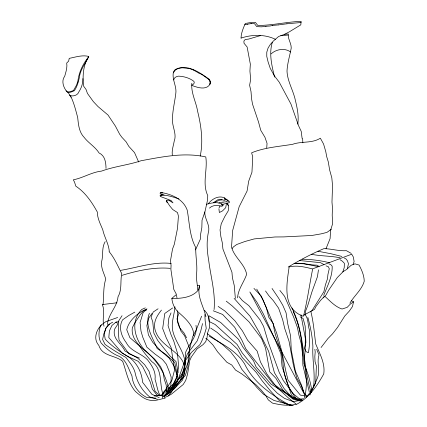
<?xml version="1.0" encoding="UTF-8"?>
<svg xmlns="http://www.w3.org/2000/svg" width="427" height="427" viewBox="0 0 427 427"><rect width="100%" height="100%" fill="white"/><g stroke="black" fill="none" stroke-linecap="round" stroke-linejoin="round"><path stroke-width="0.64" d="M191.814 83.286C190.922 93.118 196.142 101.93 197.642 111.431C201.181 125.826 203.385 141.401 200.21 156.047M197.471 290.013C197.824 284.254 195.63 278.623 196.682 272.842C197.349 264.356 195.539 255.97 195.737 247.543C189.455 235.987 189.561 222.542 187.165 209.972C183.14 199.089 171.905 194.333 161.209 192.513L160.296 192.732L160.066 193.543L164.107 195.144M103.024 304.622C104.023 296.167 103.067 287.238 105.763 279.109C104.092 273.237 100.729 267.969 101.637 261.564C103.462 255.042 101.487 247.671 105.159 241.693M197.536 285.439L199.484 285.674C196.868 296.744 203.674 306.335 205.915 316.733M305.23 314.336L305.385 311.518L307.563 306.068L312.062 291.502L317.453 276.659L318.462 269.853M106.029 168.446C105.901 162.57 105.17 155.759 99.043 152.946C95.146 146.749 88.474 143.077 84.14 137.366C78.995 132.156 78.419 124.46 77.698 117.564C75.686 110.027 73.834 102.379 70.3 95.392M266.731 147.982L267.046 143.323L264.916 137.2L260.753 130.294L258.527 122.01L252.544 104.204L251.556 98.744L251.017 91.597L249.619 85.256L250.67 79.411L249.923 71.09L250.339 64.125L247.132 47.002L244.004 43.223L243.908 41.061L245.157 39.535L248.615 39.081L260.758 35.505M77.735 82.619C78.44 73.743 82.197 65.075 87.69 58.099M241.025 38.024C241.202 32.916 243.262 28.091 245.317 23.485L251.177 22.439L255.453 22.423L257.807 25.487C272.293 25.428 286.592 21.9 301.126 21.35L300.805 24.851L289.122 31.961L284.067 34.528L278.617 36.487L273.445 40.976L270.28 44.499L268.071 48.048L266.784 52.179L266.763 56.375L268.129 62.054L270.264 68.411L274.518 76.001L279.231 82.176L290.942 104.039L298.574 125.703L301.206 131.335L302.113 138.433M313.471 386.958C315.516 373.508 312.089 360.041 312.895 346.548C312.431 336.647 310.45 326.981 307.867 317.437M237.551 297.897C238.069 289.26 243.924 282.295 246.657 274.299C244.724 263.865 234.199 257.406 231.535 247.062L232.63 230.612L239.136 206.775L247.073 191.061L248.679 181.219L251.957 172.209L252.731 156.736L251.599 152.813C264.596 147.459 278.831 146.562 292.57 144.31C301.627 141.043 311.982 143.563 320.357 138.209L323.575 144.032L325.769 151.622L326.74 156.773L328.294 161.886L329.612 169.866L331.822 177.883L332.548 185.665L331.976 202.046L332.452 207.805L332.206 215.171L332.601 223.817L330.535 230.495L330.114 238.544L326.009 248.722M174.974 306.832C174.365 314.555 171.334 321.889 172.54 329.708C174.696 341.792 184.4 351.005 185.163 363.526L180.541 380.163L165.697 394.735M199.484 285.674L198.913 289.282C192.999 297.502 181.267 298.676 171.846 298.393C172.412 304.334 174.99 309.639 179.703 313.391C186.359 319.337 193.842 326.271 193.869 335.868M297.768 124.177C298.985 116.213 297.256 108.074 295.361 100.313C293.264 90.321 287.435 81.381 287.008 71.095C287.376 63.169 289.837 55.713 291.235 47.984C291.321 43.127 287.734 39.033 288.262 33.979L284.494 34.315M162.367 398.044L163.109 394.687C159.036 383.782 163.013 369.125 151.841 361.664C147.246 356.55 142.815 351.261 139.277 345.342C134.751 340.682 131.249 334.341 132.354 327.664L134.921 322.705L140.104 314.955L143.408 310.989L146.68 309.863M347.413 268.487L348.459 263.726L347.429 260.758L346.244 259.13L344.349 258.02M351.453 300.752L353.524 301.798L352.478 306.559L349.355 311.043L344.781 315.996L337.549 327.429L332.468 333.919L327.883 338.6L321.061 347.53M107.46 324.419C108.202 314.053 117.185 306.986 118.017 296.786C122.218 289.549 120.094 281.404 121.759 273.627C117.793 266.144 114.628 258.148 109.093 251.615L109.296 251.471C108.693 243.737 104.375 237.236 102.768 229.779C100.409 223.972 97.388 218.485 97.313 212.022C91.922 202.233 85.267 192.374 75.819 186.167L74.528 182.105L73.316 179.82C83.084 177.92 91.575 172.204 101.562 171.094C114.463 166.365 128.185 165.094 141.177 160.712C162.463 156.826 184.224 152.167 205.787 156.939C207.805 169.61 201.95 183.562 207.762 195.577L207.415 200.626L204.965 211.701L202.035 220.241L201.843 227.602L200.658 234.007L200.316 239.216L195.475 249.907M304.36 397.67C308.518 383.67 305.289 368.859 302.93 354.81C301.841 340.116 299.605 325.048 293.205 311.646M202.537 323.586L200.674 331.283L197.21 340.858L187.458 353.711L177.621 380.937L171.98 386.723L161.15 395.605M272.314 42.422C268.791 53.621 271.871 65.87 274.566 77.084M342.828 271.93L344.21 267.702L344.381 263.331L342.438 261.26L339.993 259.68M353.118 264.532L354.111 261.511L353.321 256.995L351.72 254.214L312.879 268.759M178.812 313.509L177.002 318.91L180.883 331.053L184.635 335.841L189.636 348.261L189.844 357.474L182.489 377.735L175.177 387.39L170.394 392.482L163.941 396.752M309.938 395.034L311.769 390.054C310.258 380.98 307.605 372.082 303.917 363.649L305.15 350.284L305.348 338.462L300.939 314.704M149.418 313.306C144.214 325.294 152.658 337.608 157.147 348.464L165.916 354.49L174.776 362.56L177.899 378.882L174.75 386.205L171.339 392.36L168.179 395.92M77.703 81.963L76.385 85.4L73.503 90.513L69.873 91.805L67.082 91.901C63.5 87.759 61.008 81.002 64.728 76.182C65.923 71.939 67.45 67.487 66.708 63.036L68.63 61.152L69.238 58.355C75.579 57.133 82.304 54.741 88.725 56.449C83.094 64.968 82.411 76.246 83.649 86.19L86.008 89.408L87.46 93.449L93.374 101.637L98.034 106.579L108.02 115.044L115.381 126.066L119.656 134.201L121.796 137.179L126.072 141.78L128.869 146.418L134.532 152.62L138.652 161.977M171.03 312.906L168.841 318.083L168.078 325.673L170.907 334.384L173.805 341.226L177.461 353.124L178.667 366.825L176.271 379.096L172.359 386.947L168.403 392.749L165.329 394.783M201.619 316.215L196.329 329.681L192.593 336.85L188.569 353.839L187.896 366.814L185.339 375.456L175.62 385.549L165.889 394.318M323.693 295.404C327.333 286.074 332.617 276.365 332.163 266.144L330.776 264.58L328.897 263.859M210.175 82.838L209.577 84.071L210.015 84.146L210.612 82.913L210.404 81.306L209.262 79.251C199.639 72.558 187.09 63.239 175.102 69.633L173.506 71.768C171.563 79.251 176.992 86.254 175.78 93.62C174.707 102.4 172.455 110.919 172.444 119.822C172.252 126.851 176.917 134.169 174.248 140.985C173.426 145.66 171.675 150.256 172.311 155.097M172.172 386.275L177.232 375.824L174.216 366.441L169.193 358.136L161.123 351.202L152.807 342.358L148.404 334.901L146.872 325.593L148.89 317.875L152.012 313.503M219.008 207.997L220.097 205.809M165.906 394.708L170.827 385.789L171.174 377.164L169.039 370.924L166.359 364.215L162.452 359.449L154.974 354.031L146.909 347.21L142.757 337.159L141.006 331.144L140.083 322.566L143.114 312.66L146.146 309.815M310.787 392.749L315.323 383.611L315.873 379.464L316.364 365.928L315.062 361.637L314.832 356.62L315.195 351.955L314.864 349.281M311.641 311.118L323.89 291.689L325.422 284.852L327.514 278.714L327.909 274.588L329.276 268.7L328.283 266.656L326.031 265.866M173.298 72.857L175.508 69.772M225.99 199.099L227.207 199.719L227.255 200.781L226.641 201.736L222.958 202.126M122.047 315.702L118.402 321.35L118.322 332.345L119.048 340.127L128.959 353.807L139.496 358.125M88.768 56.77C85.336 63.591 80.148 69.74 79.331 77.682C78.269 82.294 77.1 86.782 74.33 90.732L70.658 92.205L67.994 92.36M161.459 310.087C155.914 317.021 152.161 324.093 156.234 333.06C162.799 347.85 182.591 351.704 185.185 368.682L175.187 384.247L164.251 395.354M304.237 314.87L303.229 316.306C282.007 308.545 286.608 284.441 289.154 266.918C296.941 265.028 305.081 267.035 312.671 268.983C309.527 284.339 307.541 299.925 303.704 315.153L314.518 309.383L315.868 306.602L320.394 300.576L324.616 296.098C330.018 300.918 334.965 306.65 342.038 309.02L347.135 307.376L350.508 303.944L353.524 301.798M349.894 303.207C354.266 295.585 361.845 289.821 364.242 281.212C364.13 275.474 361.76 270.035 359.07 265.05L354.954 263.843L351.117 265.279L346.51 269.576L343.276 271.476L337.277 277.582L328.625 290.253L326.041 294.94L323.223 297.913M210.015 84.146C206.364 90.487 197.413 87.599 192.155 85.496M206.438 204.8L206.94 204.149C211.925 202.804 217.322 201.656 222.189 204.117A1.473 1.062 -12.9 0 1 223.059 205.264A1.473 1.062 -12.9 0 1 221.549 206.257C217.562 205.157 212.513 204.821 209.443 208.125M208.248 203.882C212.107 198.56 219.724 194.547 225.814 198.667L225.114 200.188L224.063 200.327L221.245 199.436L217.957 199.676L213.345 202.718M232.128 248.535L233.521 246.827L236.739 244.495L244.895 241.511L254.23 238.912L275.009 236.98L283.725 236.91L311.769 235.49L321.099 233.868L326.949 232.395L331.293 229.251M305.983 397.34C311.507 391.74 314.8 384.69 317.629 377.447C320.453 370.204 316.455 362.486 319.028 354.981L316.711 349.307M101.37 325.064C96.022 330.333 93.214 339.225 98.818 345.39C102.357 356.588 115.098 355.013 122.65 361.274C126.419 371.549 128.025 382.934 135.482 391.532C139.864 395.087 144.08 399.384 149.914 400.227C155.209 401.449 159.976 398.978 165.121 398.226M109.664 324.13L105.944 328.149L103.83 333.861L102.608 339.46L105.053 344.418C111.773 349.153 118.743 353.519 125.96 357.463C129.37 362.075 133.315 366.537 134.964 372.152C136.848 381.839 142.063 390.78 149.765 396.987L157.408 399.24M171.846 298.393L175.812 294.966M163.37 392.322L173.341 384.215L182.393 375.691L185.681 363.302L185.553 352.446C189.188 343.73 198.112 335.537 195.972 325.379M163.776 396.502L174.141 389.002L182.591 380.009L184.331 374.228L184.694 361.413L191.659 352.19L199.815 344.749L201.661 341.36L204.314 334.763L206.241 328.374L205.152 320.794L204.864 314.427M172.652 307.952L164.779 313.455L162.671 328.56L166.263 337.869L171.147 347.706L174.542 370.086L171.9 380.329L161.86 394.97L154.147 395.989M158.075 308.785L153.261 311.982L151.067 317.047L152.765 321.83L153.859 333.097L157.675 340.362L170.047 356.006L175.999 361.584L178.192 372.595M288.209 267.04C299.706 260.182 311.577 253.835 323.928 248.637C331.485 248.76 338.739 251.204 346.388 250.686L351.314 253.451M218.907 203.049L219.937 202.43L223.091 202.11M296.696 404.268C309.02 397.729 317.208 385.843 323.746 373.924C325.369 363.163 319.604 353.556 315.729 344.002C314.299 333.081 313.525 322.091 310.797 311.368M134.804 312.121L128.842 315.473L122.602 319.823C118.258 327.189 121.38 336.311 126.227 342.598C130.587 351.362 141.006 353.07 147.486 359.79C151.852 365.459 156.117 371.768 155.022 379.293C156.832 384.583 157.232 390.465 160.029 395.365M112.691 322.214L108.212 324.707L105.8 328.443L104.359 333.909L105.181 339.118C111.671 346.019 119.64 351.554 127.758 356.412C136.64 361.877 141.727 372.077 142.602 382.288L151.857 394.265L159.186 397.649M175.321 69.916L178.513 68.341M214.653 202.446L219.43 200.162L222.061 199.911M122.047 275.335C137.446 270.659 153.88 266.918 170.101 268.348M145.319 307.867L141.855 309.41C130.182 321.04 134.361 338.291 144.273 349.617C156.437 359.801 166.044 373.806 168.633 389.728M164.198 397.649L167.464 396.405L171.419 394.137L183.167 384.551L185.724 380.414L187.501 374.356L189.818 360.308L191.499 356.71L197.05 348.918L202.926 344.728L205.739 341.637L207.026 337.511L207.746 332.526L209.71 326.986L209.492 322.241L208.509 316.935L207.036 313.482L204.517 310.28M117.644 317.491L105.859 321.643L100.649 325.433C98.626 331.042 98.034 337.57 101.082 342.918C106.232 348.678 112.285 353.85 119.64 356.508C126.6 360.714 128.644 369.061 131.975 375.963C132.717 385.111 138.545 393.555 146.835 397.489L155.722 398.103M222.408 204.432L229.192 202.66L229.555 201.934L228.723 201.069L227.255 200.781M147 308.886C138.327 312.249 128.714 320.383 126.75 329.756L129.851 337.618L154.681 359.112L160.563 366.606L163.023 371.992L164.246 379.165L166.204 385.042L166.519 391.906M270.254 25.962L272.661 25.369M244.74 24.777L247.377 24.206M301.152 400.147L293.466 401.706L284.457 398.391L277.198 393.096L269.063 384.812L250.5 363.073L242.285 353.012L237.097 344.456L215.133 324.488L209.091 321.478L208.814 315.692L220.743 322.545L238.554 339.374L242.974 347.215L253.569 360.884L256.056 366.804L271.038 384.124L295.959 399.592L303.672 398.733M295.799 404.23C288.108 406.301 280.091 404.833 272.485 403.109L268.273 399.859L265.642 395.429L261.18 390.043L255.757 384.508L241.602 373.753L235.523 370.054L231.76 364.994L226.828 362.229L217.653 351.907L212.902 344.925L207.095 339.017L205.798 338.371M120.713 270.35C137.451 267.574 153.95 261.516 171.142 263.438M247.26 24.227L251.295 23.581M178.326 68.4L182.478 67.754M278.276 24.931L286.965 23.779M261.719 26.826L265.968 26.271M286.875 23.789L301.088 22.508M280.811 35.703L288.23 35.041M272.319 25.428L278.169 24.942M161.849 194.958L160.269 195.07L160.184 196.052L160.867 196.548M265.824 26.282L269.875 26.02M294.048 263.416L303.784 263.79L318.563 266.635M116.971 302.786L102.283 304.568C105.522 311.459 101.679 319.204 104.012 326.233M118.791 321.841L116.208 321.91L111.943 325.459L109.397 330.957L108.8 337.554L122.282 353.172L128.351 356.721L138.161 361.29L142.623 366.526L150.357 382.234L152.359 389.152L157.067 395.21L164.496 396.133M115.866 322.497L116.971 322.465L117.596 324.557L114.687 329.02C111.863 338.67 121.396 343.367 124.919 350.919L137.809 358.189L144.593 364.637L148.954 371.127L155.033 391.132L159.682 395.797M295.27 263.395C302.599 262.68 309.628 265.087 316.925 265.162L319.097 266.432M250.964 23.608L254.439 23.592L256.766 26.618L261.345 26.842M302.225 259.242C311.374 259.328 320.496 260.502 329.372 262.712M161.577 194.979C167.533 195.144 173.33 196.959 178.902 198.95M182.308 67.76L189.668 68.608M299.685 260.529L320.506 262.674L324.002 264.596M317.912 251.236L331.176 253.777L341.851 256.446M340.063 257.769C330.605 255.842 320.821 256.2 311.368 254.278M306.511 396.181L300.341 395.092L288.049 380.137L285.791 371.042L281.703 350.93L276.669 333.113L271.823 320.554L261.313 296.124L253.948 288.401M291.785 405.303L286.939 404.31L279.167 400.446L270.227 390.636L262.013 380.574L256.312 372.477L242.339 357.623L237.519 349.137L230.575 342.598L223.508 338.056L217.129 332.377L210.655 328.064M300.453 401.054L293.365 399.389L288.769 395.802L282.743 389.803L275.938 378.317L269.736 371.794L265.541 348.165L261.564 338.52L248.984 321.814L232.224 305.935L226.257 301.168M293.28 405.65L274.001 400.462L263.592 394.345L256.782 387.358L241.762 369.232L236.686 359.726L230.628 351.832L222.707 344.722L207.437 333.807M302.791 400.206L292.911 397.548L273.077 383.74L245.787 348.747L241.917 340.292L234.674 327.231L222.59 314.421L213.19 310.771M302.289 400.814L296.455 398.983L291.481 395.172L282.05 366.526L280.945 353.903L275.127 339.721L263.4 314.053L256.958 302.289L249.832 291.929L304.595 394.649L301.579 385.266L295.393 371.132L291.273 350.209L290.627 336.049L287.681 323.511L286.085 312.852L282.781 305.252L278.548 298.089L272.042 288.465M300.218 400.542L292.564 398.135L284.168 388.645L274.417 372.696L268.636 351.288L259.28 332.414L250.051 316.242L234.092 298.35M189.551 68.582L193.404 69.996M169.919 200.791L168.174 200.146L166.343 200.583L166.252 201.469L167.501 202.761M160.92 196.698L171.062 200.525L173.015 202.868L169.759 200.85M198.603 72.948L201.944 74.522M300.085 316.834L303.117 318.494L305.15 326.105L305.903 342.465L304.483 348.357L306.111 351.672L308.374 352.734C309.831 345.267 309.853 337.618 309.394 330.05C307.632 324.835 308.732 318.9 304.99 314.443M193.34 69.964L198.576 72.932M302.428 400.371L298.852 398.279L293.482 393.94L283.266 380.494L279.199 372.333L271.599 351.442L268.402 342.625L263.598 326.415L259.974 319.823L248.829 305.647L242.317 300.528L238.965 296.503M289.938 405.276C272.031 395.242 253.755 383.062 244.634 363.959C236.339 350.695 222.067 343.975 209.177 336.14M208.926 79.529L201.875 74.479M218.16 306.426L224.858 310.979L234.909 320.794L242.381 330.834L247.612 340.202L257.187 351.17L260.417 361.882L266.88 373.956L276.552 387.086L288.497 398.012L296.546 404.406M66.132 90.823L68.448 92.963L71.015 97.244M306.88 396.133L303.928 392.835L301.227 385.581L296.824 378.167L293.44 365.298L289.015 341.157L284.74 328.518L282.717 319.935L278.644 308.246L273.339 300.672L268.839 295.676L265.509 290.952M298.756 400.852C288.673 390.988 283.763 377.004 283 363.142C282.589 349.435 274.305 337.501 273.451 323.874L268.711 317.16L266.448 307.947L262.963 299.866L256.723 289.122M279.888 290.419L284.59 296.322L293.664 317.133L297.47 327.658L298.916 335.078L301.136 343.207L302.492 353.353L302.882 365.256L309.26 391.746M167.624 202.606L169.615 205.761L172.743 209.54L177.525 212.598L178.422 216.131L177.504 228.36L174.328 244.265L172.54 248.968L170.49 260.651L171.078 265.461L170.885 269.33L173.81 289.442L176.234 294.016L176.992 297.875M208.824 79.422L209.967 81.477M186.567 337.757L183.914 332.83L179.457 327.552L177.52 322.102L177.584 310.84M291.887 307.947C305.108 333.749 302.497 363.959 310.717 391.281M209.94 81.386L210.143 82.998M218.918 208.883L219.355 212.518L222.451 210.943L225.734 207.687L226.454 203.412L226.961 202.958L227.788 203.722L228.6 206.919L228.242 210.81L224.81 216.542L221.239 223.807L220.044 229.939L220.876 236.627L222.259 242.579L222.921 249.01L231.952 272.277L232.416 277.806L234.242 285.444L235.362 298.457M204.795 211.92C204.432 219.115 210.575 225.002 208.344 232.453C206.497 241.559 206.978 250.884 208.648 259.974C210.612 276.499 215.624 292.767 214.082 309.564M302.636 138.481L302.839 142.805M241.047 38.115A37.208 26.853 -12.9 0 1 275.564 39.401M271.156 53.909A12.57 9.068 -12.9 0 1 290.515 52.014M173.757 79.908A4.644 3.352 -12.9 0 1 180.247 76.262A27.333 19.727 -12.9 0 1 193.81 81.29A3.4 2.455 -12.9 0 1 191.771 85.122M82.87 78.579A36.226 26.143 -12.9 0 1 78.696 92.12A5.626 4.062 -12.9 0 1 74.864 95.52A5.626 4.062 -12.9 0 1 69.441 95.125M228.851 200.957A1.927 1.393 -12.9 0 1 227.516 200.743M227.084 199.927A2.455 1.772 -12.9 0 1 225.867 199.313M222.846 205.35A1.521 1.1 -12.9 0 1 221.458 203.882M228.392 205.296A1.692 1.222 -12.9 0 1 227.788 203.626M225.093 199.703A2.722 1.964 -12.9 0 1 224.474 197.84M162.682 192.903A2.573 1.857 -12.9 0 1 160.814 192.566M162.65 195.048A24.061 17.368 -12.9 0 1 160.152 195.278M166.487 200.855A3.021 2.183 -12.9 0 1 167.229 202.51"/></g></svg>
